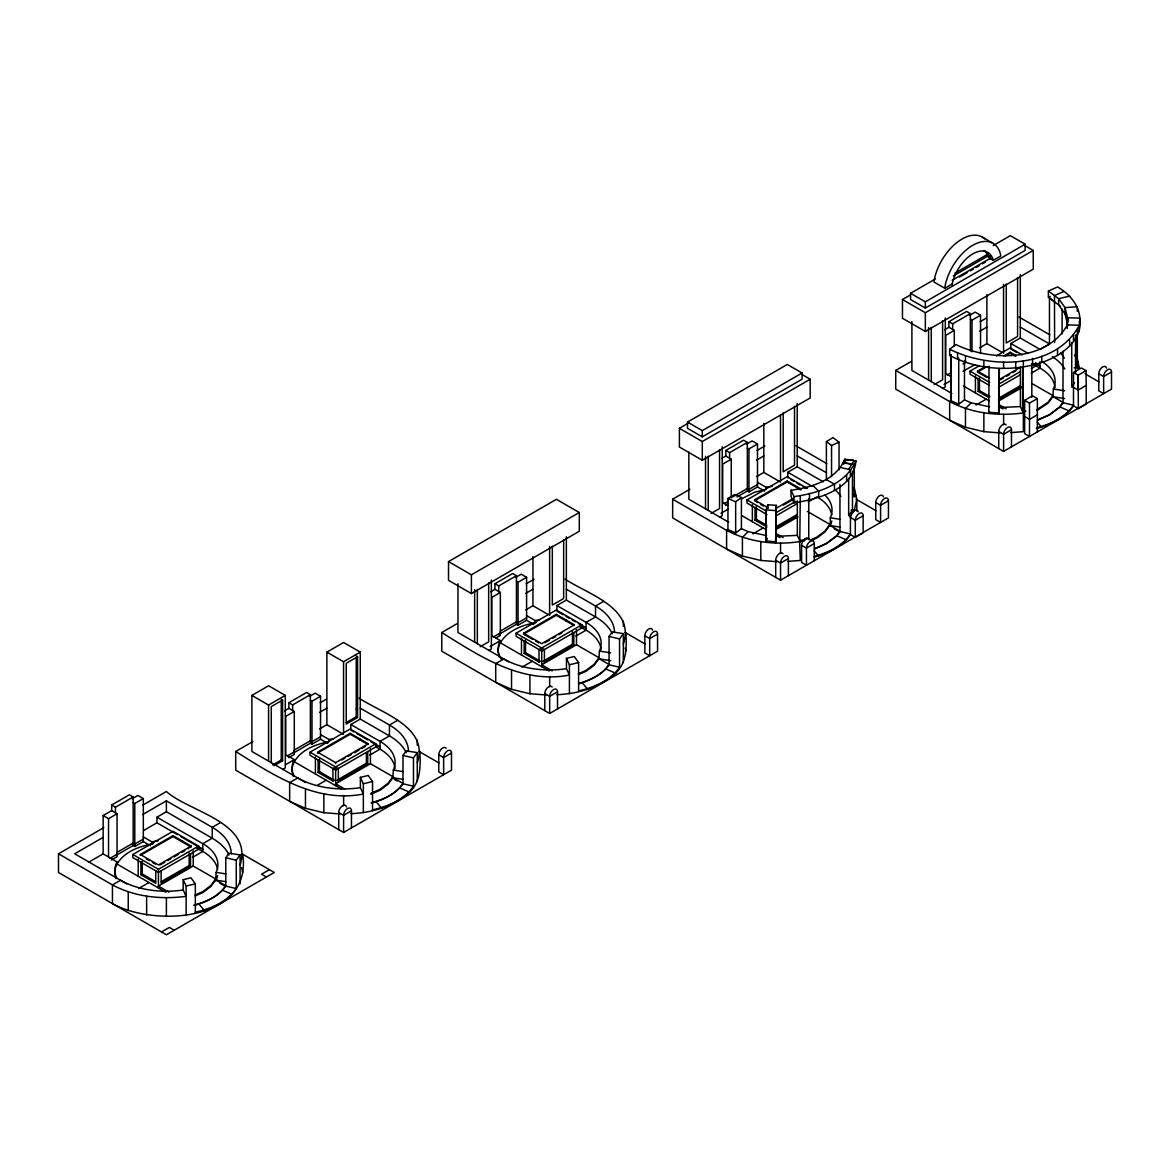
<?xml version="1.0" encoding="UTF-8"?>
<svg xmlns="http://www.w3.org/2000/svg" width="1170" height="1170" viewBox="0 0 1170 1170"><rect width="100%" height="100%" fill="white"/><g stroke="black" fill="none" stroke-linecap="round" stroke-linejoin="round"><path stroke-width="1.5" d="M1067.303 324.894L1067.932 317.757L1079.895 318.108C1083.274 340.836 1060.634 356.133 1041.753 362.481C1011.684 372.118 977.784 369.998 949.66 355.475L949.66 349.245L955.919 344.55C989.732 361.325 1046.843 362.451 1067.303 324.894L1079.281 325.245C1082.616 308.982 1070.93 294.635 1057.548 286.957L1048.408 291.008L1048.408 297.238L1060.532 306.364M984.701 238.885A40.511 23.385 -60 0 0 956.387 242.936A40.511 23.385 -60 0 0 934.303 279.557L934.04 282.043L944.819 288.273L945.097 285.787A40.511 23.385 -60 0 1 972.753 245.305A40.511 23.385 -60 0 1 1000.423 253.846L1000.701 256.025L993.257 260.31L990.01 258.438M952.146 285.041L952.278 283.857A29.981 17.316 -60 0 1 972.753 253.89A29.981 17.316 -60 0 1 993.242 260.208L993.257 260.31M775.739 541.783L776.324 505.381L767.9 504.738L765.984 509.886L765.736 542.134L767.037 538.361M776.324 505.381L775.608 542.88L775.856 541.783L765.984 541.037L766.979 538.361M999.414 368.535L998.668 414.092L998.917 368.682L998.8 412.995L989.045 412.249L988.796 413.346L989.045 366.151M240.084 865.186C253.612 822.115 188.575 811.79 166.389 791.505L142.93 805.048M241.81 853.734L274.277 872.484L166.389 934.771L58.5 872.484L58.5 853.793L112.452 884.929L112.452 903.62C154.206 927.035 253.1 921.726 242.673 853.793M417.28 762.884C429.565 726.965 380.981 712.881 359.014 698.095M350.781 813.662C371.958 812.843 393.617 806.496 409.661 792.192C420.849 781.56 420.556 765.721 419.884 751.476M623.361 643.909C635.632 607.99 587.047 593.907 565.081 579.121M556.847 694.688C578.024 693.868 599.683 687.536 615.742 673.218C626.915 662.586 626.623 646.761 625.95 632.502M854.246 491.21L854.246 487.802L856.835 499.21L854.246 510.603L850.429 515.926L850.429 534.602C842.254 546.726 827.775 553.278 814.101 557.139M844.857 459.181C835.965 480.139 811.804 487.393 791.066 490.245L791.066 496.475L794.035 502.851C817.713 499.297 853.851 489.338 855.913 460.892L844.857 459.181L844.857 462.296M848.659 469.404L854.056 460.614M855.913 460.892C845.413 484.746 817.845 493.228 794.035 496.621L791.066 490.245M949.66 349.245C989.367 369.091 1055.662 369.632 1079.281 325.245L1079.281 331.476M88.51 862.319L103.135 853.866L117.117 861.939L116.649 862.597A51.495 29.733 0 0 0 116.649 877.997M220.004 883.335L225.781 886.684L225.781 857.712L229.027 853.208L240.084 854.919L240.084 883.876M168.904 892.14L158.433 886.099L193.225 866.019L215.66 878.962L210.98 885.471L202.805 891.628L195.185 895.006M236.267 889.185L236.267 860.228L240.084 854.919M194.118 905.083C206.052 901.924 218.644 896.249 225.781 885.748L215.66 879.898L210.98 886.407L202.805 892.564L195.185 895.942M402.992 784.368L402.992 755.41L406.239 750.891L417.28 752.602L417.28 781.56M344.609 788.975L335.644 783.798L370.437 763.703L392.871 776.661L388.191 783.169L380.016 789.326L370.875 793.377M353.91 731.893L350.839 730.124L350.839 724.522L380.016 741.356A51.495 29.733 0 0 1 393.339 770.079L392.871 778.518L392.871 776.661M413.478 786.883L413.478 757.911L417.28 752.602M371.329 802.781C383.263 799.607 395.855 793.933 402.992 783.432L392.871 777.582L388.191 784.105L380.016 790.262L370.875 794.298M609.058 665.394L609.058 636.436L612.305 631.917L623.361 633.628L623.361 662.6M552.181 670.863L541.71 664.823L576.503 644.728L598.938 657.686L594.258 664.194L586.082 670.351L578.463 673.73M563.048 614.689L556.905 611.149L556.905 605.548L586.082 622.381A51.495 29.733 0 0 1 599.406 651.105L598.938 659.544L598.938 657.686M619.544 667.909L619.544 638.937L623.361 633.628M578.96 683.426C590.265 680.004 602.301 674.593 609.058 664.472L598.938 658.622L594.258 665.13L586.082 671.287L578.463 674.651M807.388 511.436L829.822 524.379L825.143 530.887L816.967 537.045L810.869 539.75M850.429 515.926L848.659 515.502L852.477 510.193L852.477 471.188M814.466 548.73L826.4 543.436L836.711 535.684L839.943 531.165L829.822 525.315L825.143 531.823L816.967 537.981L810.869 540.686M1031.94 383.511L1052.883 395.606L1048.203 402.114L1036.971 409.617M1041.563 361.237A51.495 29.733 0 0 1 1053.351 389.025L1052.883 397.464L1052.883 395.606M1036.459 428.527C1050.426 424.768 1065.153 418.114 1073.49 405.829L1073.49 372.499L1081.343 367.965L1086.038 370.671L1086.199 385.398L1078.345 389.946L1071.735 386.714L1074.513 382.839M1037.527 419.942L1049.461 414.648L1059.771 406.897L1063.004 402.378L1052.883 396.528L1048.203 403.05L1036.971 410.553M766.569 535.582L748.127 531.633L742.409 537.352L742.409 556.042L760.807 560.445L776.953 561.673M989.63 406.794L971.188 402.846L965.469 408.564L965.469 427.255L983.868 431.657L1000.014 432.885M742.409 556.042L726.599 549.037L726.599 530.346L727.769 529.484L735.667 532.979L735.667 501.828L741.414 497.513L734.702 494.53L727.959 498.42L727.959 529.571L726.599 530.346L672.662 499.21L672.662 517.9L780.551 580.188L888.439 517.9L888.439 500.76A5.557 3.203 -60 0 0 884.505 498.493A5.557 3.203 -60 0 0 880.586 505.308L880.586 522.434L875.73 519.626L875.73 502.5A5.557 3.203 -60 0 1 879.138 496.036A5.557 3.203 -60 0 1 883.452 496.87M741.414 498.932L754.796 492.146L766.072 489.455L766.072 487.276L757.487 482.318M195.332 912.205C210.732 908.739 227.053 901.924 236.267 888.571L225.781 886.056C218.644 896.556 206.052 902.231 194.118 905.404M734.511 533.856L741.414 528.65L741.414 497.513M963.1 371.168L974.815 364.718M372.543 809.889C387.943 806.422 404.25 799.607 413.478 786.255L402.992 783.754C395.855 794.24 383.263 799.914 371.329 803.088M965.469 427.255L949.66 420.264L949.66 401.573L950.83 400.696L950.83 354.598L949.66 355.475L951.02 354.685L951.02 400.784L949.66 401.573L895.723 370.422L895.723 389.113L1003.611 451.401L1111.5 389.113L1111.5 371.987A5.557 3.203 -60 0 0 1107.566 369.72A5.557 3.203 -60 0 0 1103.646 376.521L1103.646 393.647L1098.791 390.839L1098.791 373.713A5.557 3.203 -60 0 1 1102.198 367.248A5.557 3.203 -60 0 1 1106.513 368.082M957.572 405.069L964.475 399.877L964.475 360.872M578.609 690.914C594.009 687.448 610.316 680.633 619.544 667.28L609.058 664.779C602.301 674.914 590.265 680.326 578.96 683.748M814.101 556.51C827.775 552.649 842.254 546.112 850.429 533.988L839.943 531.472L836.711 535.992L826.4 543.743L814.466 549.037M1036.459 427.898C1050.426 424.14 1065.153 417.485 1073.49 405.2L1063.004 402.699L1059.771 407.204L1049.461 414.97L1037.527 420.249M826.4 480.007L826.4 441.587L832.981 437.595L839.036 442.143L839.036 469.828M687.492 422.077L787.293 364.455L802.079 372.996L802.079 379.226L702.292 436.849L687.492 428.308L687.492 422.077L702.292 430.618L802.079 372.996M993.198 245.568L1010.353 235.667L1025.139 244.208L1025.139 250.439L925.353 308.061L910.553 299.52L910.553 293.29L935.503 278.884M448.519 561.6L556.408 499.312L579.296 512.519L579.296 531.268L471.408 593.556L448.519 580.335L448.519 561.6L471.408 574.806L579.296 512.519M802.547 374.824L810.181 379.226L810.181 397.961L702.292 460.249L679.404 447.042L679.404 428.308L688.779 422.882M1024.086 245.159L1033.242 250.439L1033.242 269.173L925.353 331.476L902.465 318.255L902.465 299.52L910.289 295.001M954.852 273.21L988.518 253.773M953.389 275.915L988.723 255.513L990.127 259.374L990.127 255.923M952.175 280.288L990.727 258.029M959.605 276.998L967.239 272.595M970.281 270.826L973.338 269.071M976.394 267.301L979.451 265.546M982.493 263.776L985.549 262.022M944.819 288.273L952.263 283.974M910.553 293.29L925.353 301.831L1025.139 244.208M305.648 782.511L251.886 751.476L251.886 695.419L268.617 685.766L285.29 695.389L285.29 767.959L282.599 769.524M343.556 734.321L326.869 724.698L326.869 652.129L343.6 642.476L360.272 652.099L360.272 719.067L389.449 735.915A64.847 37.44 0 0 1 406.239 752.69M679.404 428.308L702.292 441.514L810.181 379.226M902.465 299.52L925.353 312.726L1033.242 250.439M251.886 695.419L268.573 705.057L285.29 695.389M326.869 652.129L343.556 661.752L360.272 652.099M274.102 765.706L282.599 760.793L282.599 700.069L271.264 706.607L271.264 762.664M357.581 656.779L346.247 663.317L346.247 724.054L357.581 717.502L357.581 656.779L356.236 655.99M103.135 853.866L103.135 815.563L111.676 810.634L111.676 805.019L129.387 794.796L133.161 796.975L133.161 845.559L116.927 854.934M288.595 757.707L294.284 754.416L294.284 711.433L288.888 708.318L288.888 702.717L306.598 692.494L310.372 694.673L310.372 743.257L294.138 752.632M496.08 637.913L500.35 635.442L500.35 592.459L494.954 589.344L494.954 583.742L512.665 573.519L516.438 575.698L516.438 624.283L500.204 633.657M731.235 497.893L731.235 459.166L725.839 456.051L725.839 450.435L743.55 440.212L747.323 442.392L747.323 490.976L736.998 496.943M954.296 346.218L954.296 330.379L948.899 327.264L948.899 321.662L966.61 311.439L970.383 313.618L970.383 350.912M111.676 805.019L115.464 807.198L133.161 796.975M288.888 702.717L292.661 704.896L310.372 694.673M494.954 583.742L498.742 585.921L516.438 575.698M725.839 450.435L729.612 452.615L747.323 442.392M948.899 321.662L952.672 323.841L970.383 313.618M132.239 798.759L137.928 795.468L143.325 798.583L143.325 841.566L134.784 846.495L133.161 845.559M284.617 710.79L288.888 708.318M309.45 696.442L315.139 693.166L320.536 696.282L320.536 739.25L311.995 744.193L310.372 743.257M490.683 591.815L494.954 589.344M515.517 577.483L521.206 574.192L526.602 577.307L526.602 620.29L518.061 625.219L516.438 624.283M721.568 458.508L725.839 456.051M746.401 444.176L752.091 440.885L757.487 444L757.487 486.983L748.946 491.912L747.323 490.976M944.629 329.735L948.899 327.264M969.462 315.388L975.151 312.112L980.548 315.227L980.548 353.53M103.135 815.563L108.532 818.678L117.073 813.75L117.073 856.718L111.384 860.008M133.161 802.591L134.784 803.512L143.325 798.583M294.284 711.433L285.743 716.362L285.743 754.679L294.328 759.637L294.328 761.816L341.625 789.121M310.372 700.274L311.995 701.21L320.536 696.282M500.35 592.459L491.809 597.387L491.809 635.705L500.394 640.663L500.394 642.842L549.183 671.01M516.438 581.3L518.061 582.236L526.602 577.307M731.235 459.166L722.694 464.095L722.694 502.398L728.413 505.703M747.323 448.008L748.946 448.929L757.487 444M954.296 330.379L945.755 335.307L945.755 373.625L951.488 376.93M970.383 319.22L972.007 320.156L980.548 315.227M58.5 853.793L103.837 827.614M446.106 748.273A5.557 3.203 -60 0 0 441.69 748.712A5.557 3.203 -60 0 0 438.779 754.767L438.779 771.893L443.635 774.701L443.635 757.575A5.557 3.203 -60 0 1 447.554 750.774A5.557 3.203 -60 0 1 451.488 753.041L451.488 770.167L343.6 832.455L235.711 770.167L235.711 751.476L252.91 741.546M320.141 702.731L326.401 699.119M652.567 630.162A5.557 3.203 -60 0 0 648.253 629.328A5.557 3.203 -60 0 0 644.846 635.793L644.846 652.933L649.701 655.726L649.701 638.601A5.557 3.203 -60 0 1 653.62 631.8A5.557 3.203 -60 0 1 657.555 634.067L657.555 651.193L549.666 713.481L441.777 651.193L441.777 632.502L457.411 623.478M526.207 583.757L534.032 579.252M672.662 499.21L689.861 489.279M757.092 450.465L764.917 445.945M895.723 370.422L911.357 361.398M980.153 321.677L986.412 318.064M103.135 837.369L74.69 853.793L126.813 883.891M142.681 814.539L166.389 800.85L212.238 827.322A64.847 37.44 0 0 1 231.236 853.793M319.542 712.428L326.869 708.186M525.608 593.453L532.95 589.212M756.493 460.146L763.82 455.92M979.553 331.373L986.895 327.132M177.504 834.663L156.955 822.803L156.955 817.201L166.389 811.746L212.238 838.217A64.847 37.44 0 0 1 229.027 855.007M143.778 830.407L156.955 822.803M319.542 728.925L326.869 724.698M525.608 609.95L532.95 605.724L548.101 614.484M756.493 476.658L763.82 472.431L780.507 482.055L780.507 414.926M979.553 347.87L986.895 343.644L1002.046 352.389M116.927 852.447L133.161 843.073L134.784 844.009L143.325 839.08M294.138 750.131L310.372 740.756L311.995 741.692L320.536 736.764M500.204 631.156L516.438 621.797L518.061 622.718L526.602 617.789M732.566 497.016L747.323 488.49L748.946 489.426L757.487 484.497M963.012 363.972L965.967 362.261M109.951 858.341L117.073 854.232M287.162 756.025L294.284 751.915M493.228 637.065L500.35 632.955M724.113 503.758L728.384 501.286M947.173 374.97L951.444 372.513M272.756 764.931L281.253 760.017L282.599 760.793M346.32 722.446L356.236 716.727L357.581 717.502M480.168 646.732L488.665 641.833L488.665 582.879M711.053 513.44L719.55 508.526L719.55 449.587M934.113 384.652L942.61 379.738L942.61 320.799M725.546 505.425L728.384 503.787M350.839 724.522L360.272 719.067M556.905 605.548L566.353 600.093L595.515 616.941A64.847 37.44 0 0 1 612.305 633.716M787.79 477.857L787.79 472.241L797.223 466.801L823.329 481.865M1016.993 352.609L1010.851 349.07L1010.851 343.468L1020.298 338.013L1040.247 349.537M285.538 764.712L294.328 759.637L293.86 760.295A51.495 29.733 0 0 0 293.86 775.681M490.128 646.586L500.394 640.663L499.926 641.321A51.495 29.733 0 0 0 501.594 659.661M721.012 513.294L728.354 509.052M944.073 384.506L951.415 380.265M132.81 854.495L172.999 831.285L198.622 846.085L198.622 849.201L158.433 872.396L132.81 857.61L132.81 854.495L158.433 869.281L198.622 846.085M310.021 752.178L350.21 728.983L375.833 743.769L375.833 746.884L335.644 770.094L310.021 755.293L310.021 752.178L335.644 766.979L375.833 743.769M516.087 633.204L556.276 610.009L581.899 624.795L581.899 627.91L541.71 651.12L516.087 636.319L516.087 633.204L541.71 648.004L581.899 624.795M766.935 514.551L746.972 503.027L746.972 499.912L787.161 476.702L807.388 488.387M988.899 385.135L970.032 374.239L970.032 371.124L979.305 365.771M996.313 355.958L1010.222 347.929L1022.2 354.846M488.665 650.549L491.371 648.984L491.371 580.057M719.55 517.242L722.241 515.692L722.241 446.75M942.61 388.469L945.301 386.904L945.301 317.962M191.105 847.021L172.999 836.565L140.327 855.431L140.327 854.495L172.999 835.629L191.105 846.085L187.99 848.82M350.21 733.312L317.538 752.178L335.644 762.635L368.316 743.769L350.21 733.312L350.21 734.248L317.538 753.114M523.604 633.204L556.276 614.338L574.382 624.795L541.71 643.661L523.604 633.204L523.604 634.14L532.657 639.376M757.502 502.588L754.489 499.912L787.161 481.046L800.938 489.001M986.602 377.281L977.55 372.06L977.55 371.124L985.33 366.634M1003.992 355.855L1010.222 352.258L1015.779 355.475M523.604 634.14L556.276 615.274L574.09 625.57M754.489 500.848L787.161 481.981L800.938 489.937M977.55 372.06L986.88 366.663M1005.556 355.885L1010.222 353.194L1015.779 356.411M142.243 861.5L140.897 862.275L140.897 874.736L155.742 883.306L155.742 870.846M756.405 506.917L755.059 507.692L755.059 520.153L766.935 527.012M220.34 822.642L212.238 827.322L212.238 838.217L202.805 843.672L156.955 817.201M397.537 720.34L389.449 725.005L360.272 708.172M603.618 601.365L595.515 606.031L566.353 589.197M1040.379 349.201L1049.461 343.951L1049.461 297.853L1054.462 301.801M140.897 874.736L142.243 873.961L155.595 881.668M318.108 772.419L319.454 771.644L334.298 780.214L332.938 780.99L318.108 772.419L318.108 759.973M524.175 653.46L525.52 652.67L540.365 661.24L539.019 662.015L524.175 653.46L524.175 640.999L525.52 640.209L525.52 652.67M755.059 520.153L756.405 519.378L766.789 525.374M979.466 390.59L979.466 378.129L978.12 378.919L978.12 391.365L979.466 390.59L989.849 396.586M191.105 846.085L158.433 864.952L140.327 854.495M775.71 508.57L792.821 498.683M998.77 379.782L1020.547 367.204M159.983 864.981L164.663 862.29M167.763 860.491L170.879 858.692M173.994 856.893L178.659 854.202M181.774 852.404L184.889 850.605M341.859 759.973L344.974 758.175M348.09 756.39L351.205 754.591M354.305 752.793L358.985 750.102M362.086 748.303L365.201 746.504M544.825 642.798L549.49 640.107M552.606 638.308L555.706 636.509M558.821 634.71L561.936 632.926M783.49 505.016L792.821 499.619M1000.321 379.826L1003.436 378.027M1006.551 376.228L1009.651 374.429M1012.767 372.63L1015.882 370.832M334.298 767.754L332.938 768.529L332.938 780.99M540.365 648.78L539.019 649.555L539.019 662.015M775.681 512.913L795.775 501.316M998.741 384.14L1020.386 371.636M1031.209 365.391L1034.295 363.607M775.959 515.868L797.355 503.524M998.346 387.475L1020.415 374.736M1031.223 368.506L1035.845 365.83L1035.845 362.715M138.747 888.439L148.999 882.516M192.567 857.361L202.805 851.453L202.805 843.672A51.495 29.733 0 0 1 216.128 872.381L215.66 880.834L215.66 878.962M317.421 785.275L326.196 780.214M369.764 755.059L380.016 749.151L380.016 741.356L389.449 735.915L389.449 725.005A64.847 37.44 0 0 1 408.447 751.476M522.025 667.149L532.262 661.24M575.845 636.085L586.082 630.177L586.082 622.381L595.515 616.941L595.515 606.031A64.847 37.44 0 0 1 614.513 632.502M752.91 533.856L763.147 527.933M808.192 501.945L816.967 496.87A51.495 29.733 0 0 1 831.768 514.785M975.97 405.069L986.208 399.16M1031.253 373.157L1040.028 368.097L1040.028 361.705M161.328 881.624L189.174 865.551L190.534 866.327L190.534 853.866M367.731 764.01L366.385 763.235L336.989 780.214L338.335 780.99L367.731 764.01L367.731 751.564M573.812 645.05L572.452 644.26L543.055 661.24L544.401 662.015L573.812 645.05L573.812 632.59M777.041 526.149L797.15 514.537M998.551 398.268L1020.211 385.749M190.534 866.327L161.124 883.306L161.124 870.846M776.836 527.831L796.96 516.219M998.346 399.935L1021.556 386.539M775.754 529.688L797.896 516.906M998.814 400.915L1020.957 388.133M1037.366 398.59L1029.498 403.123L1029.498 436.454L1024.642 433.646L1024.642 400.33L1032.51 395.782L1037.366 398.59L1037.366 431.92M1086.038 370.671L1078.184 375.204L1073.49 372.499M343.6 832.455L343.6 815.329A5.557 3.203 -60 0 1 347.519 808.529A5.557 3.203 -60 0 1 351.453 810.795L343.6 815.329L338.744 812.521A5.557 3.203 -60 0 1 342.152 806.057A5.557 3.203 -60 0 1 346.466 806.89M451.488 753.041L443.635 757.575L438.779 754.767M549.666 713.481L549.666 696.355A5.557 3.203 -60 0 1 553.6 689.554A5.557 3.203 -60 0 1 557.52 691.821L549.666 696.355L544.81 693.547A5.557 3.203 -60 0 1 547.721 687.492A5.557 3.203 -60 0 1 552.138 687.053M657.555 634.067L649.701 638.601L644.846 635.793M780.551 580.188L780.551 563.048A5.557 3.203 -60 0 1 784.47 556.247A5.557 3.203 -60 0 1 788.404 558.514L780.551 563.048L775.695 560.254A5.557 3.203 -60 0 1 778.606 554.185A5.557 3.203 -60 0 1 783.022 553.746M801.582 545.308L801.582 562.434L806.437 565.242L806.437 548.101A5.557 3.203 -60 0 1 810.371 541.3A5.557 3.203 -60 0 1 814.305 543.567L806.437 548.101L801.582 545.308A5.557 3.203 -60 0 1 805.004 538.829A5.557 3.203 -60 0 1 809.304 539.677M888.439 500.76L880.586 505.308L875.73 502.5M1003.611 451.401L1003.611 434.275A5.557 3.203 -60 0 1 1007.545 427.474A5.557 3.203 -60 0 1 1011.465 429.741L1003.611 434.275L998.756 431.467A5.557 3.203 -60 0 1 1001.666 425.412A5.557 3.203 -60 0 1 1006.083 424.973M1037.366 414.794L1029.498 419.328L1024.642 416.52M1111.5 371.987L1103.646 376.521L1098.791 373.713M850.429 534.602L855.285 537.41L855.285 520.284A5.557 3.203 -60 0 1 859.204 513.484A5.557 3.203 -60 0 1 863.138 515.751L855.285 520.284L850.429 517.476A5.557 3.203 -60 0 1 853.837 511.012A5.557 3.203 -60 0 1 858.151 511.846M161.533 931.963L169.387 927.43L174.242 930.238M269.422 869.676L261.568 874.209L266.424 877.017M855.285 537.41L863.138 532.876L863.138 515.751M1073.49 405.829L1078.345 408.622L1086.199 404.089L1086.199 385.398M1048.408 297.238L1050.294 296.405M1063.618 291.52L1054.462 295.571L1054.623 342.517M826.4 441.587L831.548 445.463L839.036 442.143M1069.672 296.083L1058.645 298.716L1048.408 291.008M1022.624 367.629L1022.624 411.957L1025.841 411.182M766.072 487.276L767.227 486.998A51.495 29.733 0 0 1 772.156 486.384M809.494 539.56L808.762 538.536L799.563 540.73L800.295 560.445L787.732 561.395M726.599 530.346C750.438 542.822 778.679 545.907 804.901 540.657M526.602 615.61L535.187 620.568L536.343 620.29A51.495 29.733 0 0 1 539.604 619.851M536.343 622.484C522.405 625.058 507.21 630.411 499.926 643.5A51.495 29.733 0 0 0 499.297 657.379M441.777 632.502C479.875 656.399 521.981 684.406 569.41 675.046L566.455 668.67L566.455 658.388L574.265 656.516L578.609 662.571L578.609 691.543M569.41 693.737L569.41 664.779L578.609 662.571M320.536 734.584L329.121 739.542L330.276 739.264A51.495 29.733 0 0 1 333.538 738.826M235.711 751.476C273.809 775.374 315.915 803.38 363.343 794.02L360.375 787.644L360.375 777.363L368.199 775.491L372.543 781.545L372.543 810.518M363.343 812.711L363.343 783.754L372.543 781.545M143.325 836.901L151.91 841.859L153.065 841.581A51.495 29.733 0 0 1 157.994 840.967M153.065 843.76C139.128 846.349 123.932 851.687 116.649 864.776A51.495 29.733 0 0 0 114.894 872.484M183.178 889.96A64.847 37.44 0 0 1 120.539 880.264L112.452 884.929C134.916 896.937 161.153 899.628 186.132 896.337L183.178 889.96L183.178 879.679L190.988 877.807L195.332 883.862L195.332 912.819M186.132 915.028L186.132 886.056L195.332 883.862M843.731 464.256L843.731 460.79L853.003 459.664M1076.078 362.086L1077.95 361.881L1076.064 362.013L1076.064 335.424M1076.064 362.013L1077.365 367.716L1079.252 367.57L1077.307 359.029L1074.44 355.036M1010.792 432.608L1023.355 431.657L1023.355 412.966L1020.401 406.59L999.414 407.54M949.66 401.573C972.138 413.566 998.361 416.271 1023.355 412.966L1022.624 411.957M853.647 493.652L854.305 496.504L856.191 496.358L852.945 496.475M800.295 541.754L797.326 535.377L776.354 536.328M1074.192 367.76L1079.252 367.57M1066.265 315.564L1058.645 304.946L1058.645 298.716L1065.051 307.637L1067.815 319.044M765.984 509.886L775.739 510.632M566.455 668.67A64.847 37.44 0 0 1 503.817 658.988L495.714 663.653L495.714 682.344L511.524 689.335L529.922 693.737L546.083 694.965M360.375 787.644A64.847 37.44 0 0 1 297.75 777.948L289.648 782.628L289.648 801.318L305.458 808.309L323.856 812.711L340.002 813.94M852.477 464.095L843.19 462.808L854.246 464.519L854.246 470.749M1075.449 335.439L1077.307 335.731L1075.537 335.307M1053.351 389.025L1064.641 390.765M1053.351 396.805L1064.641 398.546M851.087 510.12L854.246 510.603L852.477 510.193M825.143 495.246A51.495 29.733 0 0 1 830.29 517.798L839.958 519.304M830.29 517.798L830.29 525.593L839.958 527.085M599.406 651.105L610.696 652.845M599.406 658.885L610.696 660.64M393.339 770.079L403.006 771.571M393.339 777.86L403.006 779.352M216.128 872.381L225.795 873.888M225.795 881.668L216.128 880.176A51.495 29.733 0 0 0 217.605 875.584M839.943 467.313L850.429 469.828L850.429 476.058M609.058 636.436L619.544 638.937M402.992 755.41L413.478 757.911M225.781 857.712L236.267 860.228M964.475 399.877L971.188 402.846M950.83 400.696L958.727 404.191L958.727 358.108M727.959 498.42L735.667 501.828M741.414 528.65L748.127 531.633M982.23 237.071L993.008 243.287M987.1 254.577L988.723 255.513M1019.026 317.041L1049.856 334.825M1020.298 327.103L1049.461 343.951M1085.175 373.903L1098.981 381.888M1010.851 343.468L1027.743 353.208M1035.421 363.256L1040.028 365.903A51.495 29.733 0 0 0 1035.728 363.695M977.55 371.124L989.615 378.1M1024.642 400.33L1029.498 403.123M970.032 371.124L989.63 382.444M978.12 391.365L988.504 397.361M998.639 404.469L1006.127 408.783M963.378 385.968L989.367 400.974M998.639 406.326L1003.129 408.93M951.839 393.486L911.898 370.422L911.898 321.604M795.966 445.814L826.781 463.612M797.223 455.891L826.4 472.738M826.4 479.583L834.488 484.263L834.488 490.493M855.972 499.151L875.92 510.661M787.79 472.241L812.36 486.428M790.861 479.627L793.933 481.397M797.004 483.166L800.075 484.936M803.146 486.72L806.218 488.49M834.151 528.752L839.943 532.101L839.943 484.351M757.487 486.983L764.639 491.122M754.489 499.912L768.061 507.751M760.515 504.328L763.542 506.069M746.972 499.912L766.569 511.217M775.578 533.242L783.066 537.571M741.824 515.619L766.306 529.761M775.578 535.114L780.068 537.703M728.778 522.273L688.837 499.21L688.837 452.19M625.087 632.443L645.036 643.968M566.119 616.473L569.19 618.243M572.262 620.012L575.333 621.782M578.404 623.566L586.082 627.997A51.495 29.733 0 0 0 581.783 625.774M526.602 620.29L533.769 624.414M535.67 641.116L538.697 642.856M543.055 648.78L544.401 649.555L544.401 662.015M498.742 634.506L500.35 635.442M508.643 661.767L457.967 632.502L457.967 583.684M356.236 708.947L357.581 709.722M419.021 751.418L438.955 762.942M356.982 733.663L367.731 739.879M370.802 741.648L380.016 746.972A51.495 29.733 0 0 0 375.702 744.749M350.21 734.248L368.023 744.544M281.253 699.294L282.599 700.069M394.305 779.352L397.2 781.033M320.536 739.25L327.688 743.389M336.989 767.754L338.335 768.529L338.335 780.99M180.663 836.491L202.805 849.274A51.495 29.733 0 0 0 198.505 847.051M111.676 810.634L117.073 813.75M143.325 841.566L150.491 845.705M146.352 858.912L149.38 860.652M152.392 862.392L155.42 864.133M165.906 892.286L117.117 864.118L117.117 861.939M1037.176 422.063L1041.753 427.255M812.974 485.535L818.693 491.254L818.693 497.484M814.115 550.836L818.693 556.042M1060.693 352.989L1064.393 358.152M566.455 658.388L569.41 664.779M360.375 777.363L363.343 783.754M183.178 879.679L186.132 886.056M988.387 257.415L986.266 252.735A29.981 17.316 -60 0 0 984.145 250.453M1079.252 321.487L1079.895 324.324M1067.64 325.26L1065.051 313.867L1065.051 307.637L1077.307 306.701L1077.307 311.381M843.731 460.79L844.287 463.218M625.219 647.931L625.95 651.193M241.561 867.599L242.673 872.484M1078.345 389.946L1078.184 375.204L1078.345 408.622M767.9 504.738L767.9 508.38M1077.307 329.501L1077.365 367.716M1075.537 337.077L1075.537 372.543M1073.49 334.81L1073.49 341.04M1071.735 342.4L1071.735 386.714M1069.672 340.119L1069.672 346.349M1069.672 411.138L1059.771 406.897M1067.64 319.03L1067.64 322.145M1067.347 319.483L1067.347 328.346M1066.806 320.609L1066.806 327.702M1063.004 351.307L1063.004 403.314M1062.111 309.055L1062.111 333.874M1057.548 349.245L1057.548 355.475M1041.753 356.25L1041.753 362.481M1032.554 358.444L1032.554 364.674M1031.823 363.651L1031.823 397.347M1023.355 360.652L1023.355 366.868M1022.858 367.57L1022.858 411.898M1020.298 274.672L1020.298 338.013M1020.401 367.585L1020.401 406.59M1017.593 277.553L1017.593 336.448L1006.258 343L1006.258 284.047M1015.721 361.822L1015.721 368.053M1011.465 429.741L1011.465 446.867M1010.222 352.258L1010.222 353.194M1003.567 284.339L1003.567 353.267M1003.611 362.144L1003.611 368.374M1003.611 414.472L1003.611 424.666M998.756 431.467L998.756 448.593M986.895 294.577L986.895 343.644M983.868 360.652L983.868 366.868M983.868 412.966L983.868 431.657M975.429 375.936L975.429 392.93M972.007 320.156L972.007 351.834M965.469 356.25L965.469 362.481M957.572 352.74L957.572 358.971M952.672 323.841L952.672 329.443M931.276 327.381L931.276 381.61M928.585 327.615L928.585 380.06M925.353 301.831L925.353 308.061M925.353 312.726L925.353 331.476M856.835 499.21L856.835 511.1M854.305 470.545L854.305 496.504M848.659 478.267L848.659 515.502M846.612 475.137L846.612 481.367M846.612 539.911L836.711 535.684M831.548 445.463L831.548 476.614M829.822 524.379L829.822 526.251M814.305 543.567L814.305 560.693M809.494 493.462L809.494 499.692M808.762 498.669L808.762 538.536M800.295 495.656L799.797 540.686M797.223 403.445L797.223 466.801M797.326 500.935L797.326 535.377M796.887 486.661L796.887 487.597M794.532 406.326L794.532 465.236L783.198 471.773L783.198 412.834M794.035 496.621L794.035 502.851M788.404 558.514L788.404 575.655M787.161 481.046L787.161 481.981M780.551 543.26L780.551 553.454M775.695 560.254L775.695 577.38M766.116 509.901L766.116 541.052M763.82 423.365L763.82 472.431M760.807 541.754L760.807 560.445M756.405 508.701L756.405 519.378M752.369 504.723L752.369 521.718M748.946 448.929L748.946 491.912M729.612 452.615L729.612 458.23M708.216 456.154L708.216 510.398M705.525 456.388L705.525 508.833M702.292 430.618L702.292 436.849M702.292 441.514L702.292 460.249M623.361 621.109L623.361 626.199M615.742 673.218L605.826 668.977M587.808 689.335L582.09 682.68M576.503 629.592L576.503 644.728M572.452 631.8L572.452 644.26M566.353 536.752L566.353 600.093M566.002 619.954L566.002 620.89M563.647 539.633L563.647 598.543L552.328 605.08L552.328 546.127M557.52 691.821L557.52 708.947M556.276 614.338L556.276 615.274M549.622 546.419L549.622 615.347M549.666 676.553L549.666 686.746M544.81 693.547L544.81 710.687M541.71 648.004L541.71 666.695M535.187 620.568L535.187 622.747M532.95 556.671L532.95 605.724M529.922 675.046L529.922 693.737M521.484 638.016L521.484 655.01M518.061 582.236L518.061 625.219M511.524 670.659L511.524 689.335M498.742 585.921L498.742 591.523M477.345 589.461L477.345 643.69M474.64 589.695L474.64 642.14M471.408 574.806L471.408 593.556M417.28 740.083L417.28 745.173M409.661 792.192L399.76 787.951M381.742 808.309L376.023 801.655M370.437 748.566L370.437 763.703M366.385 752.559L366.385 763.235M359.936 738.928L359.936 739.864M356.236 657.818L356.236 716.727M351.453 810.795L351.453 827.921M343.556 661.752L343.556 732.508M343.6 795.527L343.6 805.72M338.744 812.521L338.744 829.647M335.644 762.635L335.644 763.571M335.644 766.979L335.644 785.655M329.121 739.542L329.121 741.721C315.534 744.237 300.939 749.78 293.86 762.474A51.495 29.733 0 0 0 293.231 776.354M323.856 794.02L323.856 812.711M319.454 759.184L319.454 771.644M315.417 756.99L315.417 773.984M311.995 701.21L311.995 744.193M305.458 789.618L305.458 808.309M292.661 704.896L292.661 710.497M281.253 701.079L281.253 760.017M268.573 705.057L268.573 761.114M232.464 894.494L222.549 890.268M204.531 910.626L198.812 903.971M193.225 850.882L193.225 866.019M190.812 845.91L190.812 846.846M189.174 853.091L189.174 865.551M182.725 841.245L182.725 842.181M172.999 835.629L172.999 836.565M166.389 800.85L166.389 811.746M166.389 897.829L166.389 916.519M158.433 869.281L158.433 887.971M151.91 841.859L151.91 844.038M146.645 896.337L146.645 915.028M142.243 863.284L142.243 873.961M138.206 859.306L138.206 876.286M134.784 803.512L134.784 846.495M128.247 891.935L128.247 910.626M115.464 807.198L115.464 812.814M108.532 818.678L108.532 856.981M116.02 878.67A51.495 29.733 0 0 1 114.967 874.019M196.97 848.557A51.495 29.733 0 0 1 217.605 869.369M375.702 746.928A51.495 29.733 0 0 1 395.021 768.617M580.247 627.266A51.495 29.733 0 0 1 601.087 649.642M1034.192 365.186A51.495 29.733 0 0 1 1055.033 387.562M1052.356 356.631A64.847 37.44 0 0 1 1064.817 368.974M834.473 489.323A64.847 37.44 0 0 1 840.908 496.431M831.768 521.001A51.495 29.733 0 0 1 830.29 525.593"/></g></svg>
